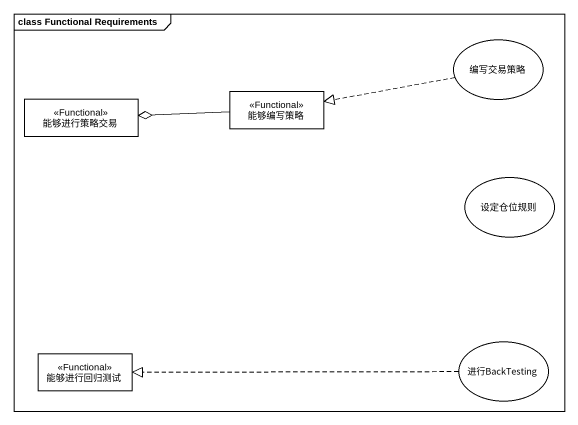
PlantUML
@startuml
mainframe class Functional Requirements
allowmixing
hide circle
hide empty members
usecase 编写交易策略
class 能够进行策略交易 <<Functional>>
class 能够编写策略 <<Functional>>
usecase 设定仓位规则
usecase 进行BackTesting
class 能够进行回归测试 <<Functional>>
编写交易策略 .left.|> 能够编写策略
能够编写策略 -left-o 能够进行策略交易
进行BackTesting .left.|> 能够进行回归测试
@enduml
